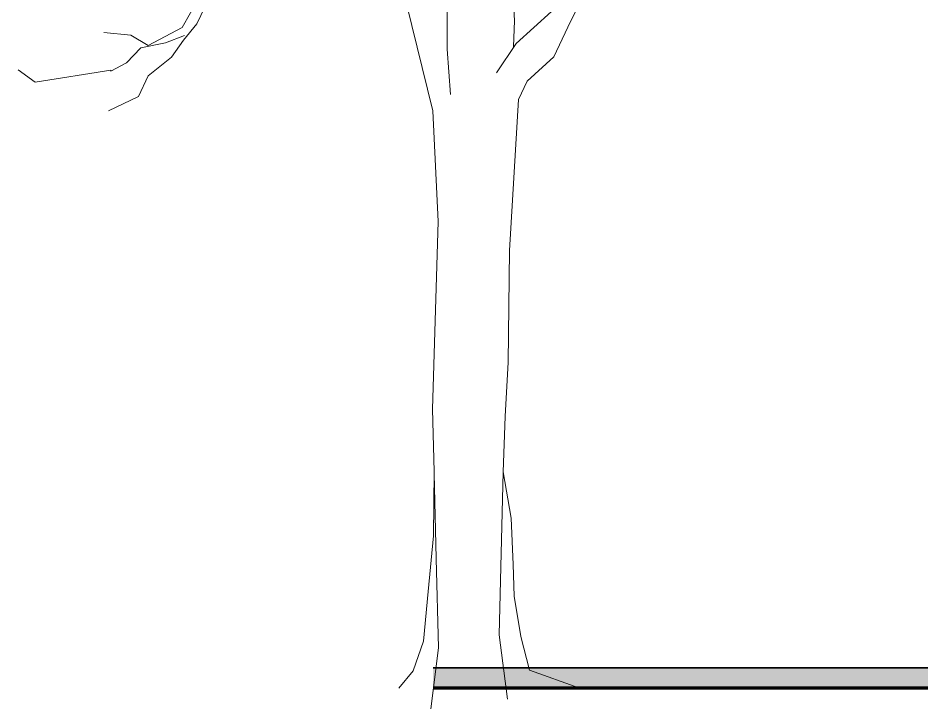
# Model space of a CAD drawing. Header units: millimetres. Extents: x -13512 to 19537, y -6523 to 6166.
# Drawn here: x -9815.6 to -9369.1, y -3106.6 to -2765.3 of the extents above; entities that cross this region are included whole.
import ezdxf

# ---------------------------------------------------------------- set-up
doc = ezdxf.new("R2010")
doc.units = ezdxf.units.MM
for name, color, linetype, lineweight in [('A-ELEWACJA CIENKA', 11, 'Continuous', 13), ('A-RYS ELEWACJI', 30, 'Continuous', 35), ('A-wykończenie', 4, 'Continuous', 5), ('B-materiały', 9, 'Continuous', 0)]:
    doc.layers.add(name, color=color, linetype=linetype, lineweight=lineweight)

# ---------------------------------------------------------------- blocks, each defined once
blk = doc.blocks.new('A$C62B175F2')
at = {"layer": 'B-materiały'}
for p, q in [((-210.76, -80.32), (-209.76, -96.05)), ((-374, -99.65), (-364.37, -82.64)), ((-358.81, -81.39), (-366.78, -97.79)), ((-243.01, -110.33), (-243.09, -84.63)), ((-174.99, -82.37), (-183.51, -99.34)), ((-250.07, -140.67), (-263.12, -87.93)), ((-209.04, -107.44), (-191.52, -91.72)), ((-366.78, -97.79), (-373.28, -105.77)), ((-209.76, -96.05), (-210.21, -109.2)), ((-412.62, -102.01), (-399.33, -103.37)), ((-390.8, -108.52), (-374, -99.65)), ((-183.51, -99.34), (-190.4, -114.04)), ((-399.33, -103.37), (-390.8, -108.52)), ((-382.19, -107.11), (-394.41, -109.65)), ((-372.78, -103.53), (-382.19, -107.11)), ((-373.28, -105.77), (-379.21, -114.3)), ((-394.41, -109.65), (-401.49, -117.09)), ((-241.33, -132.63), (-243.01, -110.33)), ((-218.69, -122.01), (-209.04, -107.44)), ((-379.21, -114.3), (-390.72, -123.53)), ((-190.4, -114.04), (-203.51, -126.1)), ((-446.5, -126.6), (-455, -120.45)), ((-401.49, -117.09), (-409.21, -121.2)), ((-409.22, -120.64), (-446.5, -126.6)), ((-409.21, -121.2), (-409.22, -120.64)), ((-390.72, -123.53), (-395.49, -133.7)), ((-203.51, -126.1), (-207.75, -135.14)), ((-395.49, -133.7), (-410.39, -140.78)), ((-207.75, -135.14), (-212.26, -209.67)), ((-247.58, -195.36), (-250.07, -140.67)), ((-250.28, -288.16), (-247.58, -195.36)), ((-212.26, -209.67), (-212.88, -264.88)), ((-212.88, -264.88), (-214.44, -291.73)), ((-249.51, -318.87), (-250.28, -288.16)), ((-214.44, -291.73), (-215.43, -319.13)), ((-249.83, -350.72), (-249.51, -318.87)), ((-248.44, -361.86), (-249.49, -319.98)), ((-217.32, -399.62), (-215.43, -319.13)), ((-215.43, -319.13), (-211.51, -341.94)), ((-211.51, -341.94), (-210.38, -364.81)), ((-252.5, -378.16), (-249.83, -350.72)), ((-247.33, -405.96), (-248.44, -361.86)), ((-210.38, -364.81), (-209.98, -380.44)), ((-254.67, -402.79), (-252.5, -378.16)), ((-209.98, -380.44), (-206.69, -400.47)), ((-213.18, -431.36), (-217.32, -399.62)), ((-206.69, -400.47), (-202.36, -417.12)), ((-259.89, -417.45), (-254.67, -402.79)), ((-251.04, -436.22), (-247.33, -405.96)), ((-266.94, -426), (-259.89, -417.45)), ((-202.36, -417.12), (-177.56, -426))]:
    blk.add_line(p, q, dxfattribs=at)

msp = doc.modelspace()

# ---------------------------------------------------------------- hatches: boundary and pattern name
at = {"layer": 'B-materiały'}
h = msp.add_hatch(dxfattribs=at)
h.set_pattern_fill('AR-HBONE', color=256, scale=0.1)
h.set_pattern_definition([(45, (-12418.428, -190.132), (1e-15, 14.36841), [30.48, -10.16]), (135, (-12411.244, -182.948), (1e-15, 14.36841), [30.48, -10.16])])
h.paths.add_polyline_path([(-9610.59, -3096.37), (-7840.11, -3096.37), (-7840.11, -3086.37), (-9610.59, -3086.37)])

# ---------------------------------------------------------------- linework, layer by layer
at = {"layer": 'A-RYS ELEWACJI'}
msp.add_line((-8965.11, -3086.37), (-9610.59, -3086.37), dxfattribs=at)
at = {"layer": 'A-wykończenie', "lineweight": 120}
msp.add_line((-7840.11, -3096.37), (-9610.59, -3096.37), dxfattribs=at)

# ---------------------------------------------------------------- block references
at = {"layer": 'A-ELEWACJA CIENKA'}
msp.add_blockref('A$C62B175F2', (-9360.59, -2670.37), dxfattribs=at)

doc.saveas('drawing.dxf')
